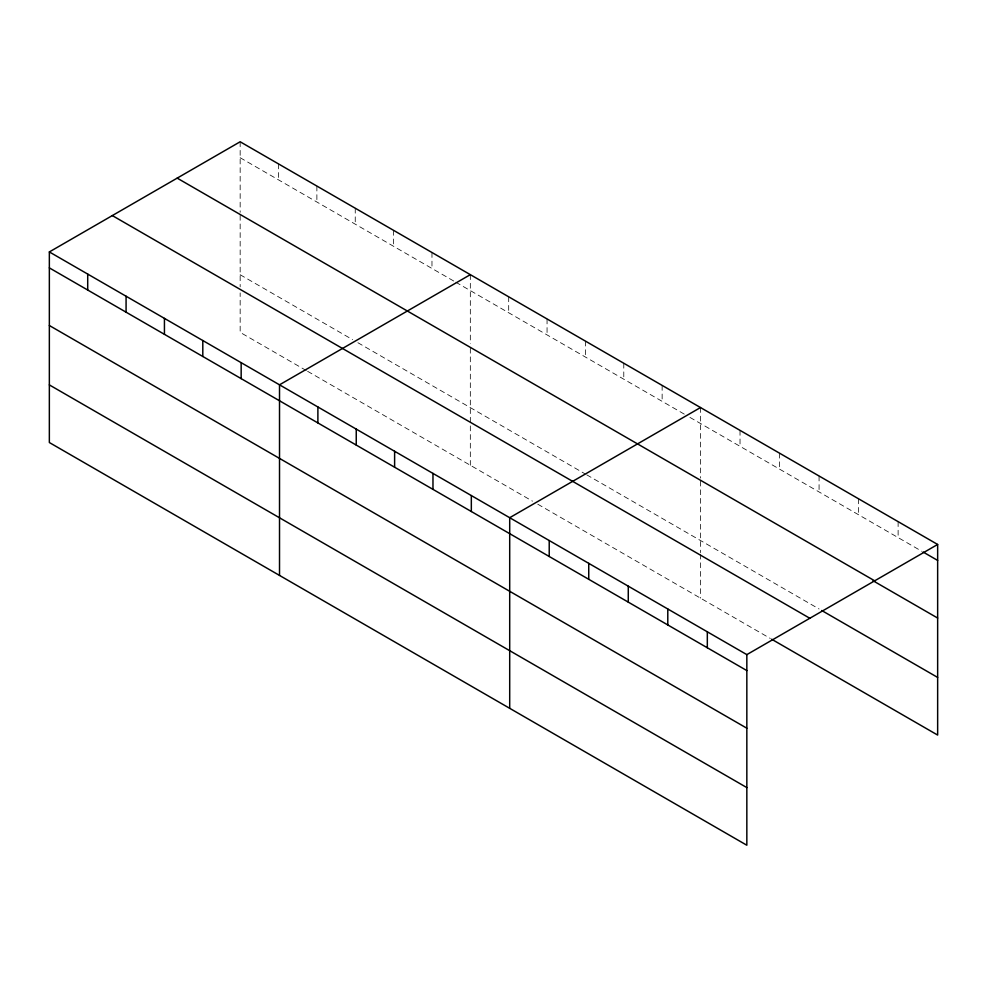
<?xml version="1.0" encoding="UTF-8"?>
<svg xmlns="http://www.w3.org/2000/svg" width="987" height="987" viewBox="0 0 987 987"><rect width="100%" height="100%" fill="white"/><g stroke="black" fill="none" stroke-linecap="round" stroke-linejoin="round"><path stroke-width="0.74" stroke-dasharray="4.93 3.7" d="M240.162 157.723L454.452 281.443M455.784 282.208L684.633 414.33M689.925 417.39L921.846 551.289M240.162 274.744L352.593 339.651M357.886 342.711L585.414 474.068M586.734 474.833L819.074 608.979M306.303 370.557L240.162 332.372L240.162 292.942M307.623 371.322L532.499 501.162M537.792 504.209L770.329 638.466M898.121 521.642L898.121 537.594M858.604 498.83L858.604 514.77M819.074 476.005L819.074 491.958M779.557 453.181L779.557 469.133M740.028 430.369L740.028 446.321M700.499 407.545L700.499 478.103M700.499 481.138L700.499 552.646M700.499 554.163L700.499 598.147M662.141 385.399L662.141 401.351M623.784 363.253L623.784 379.205M585.414 341.107L585.414 357.047M547.057 318.961L547.057 334.901M508.687 296.803L508.687 312.756M470.33 274.657L470.33 343.698M470.33 348.251L470.33 465.259M431.973 252.512L431.973 268.464M393.603 230.366L393.603 246.318M355.246 208.22L355.246 224.16M316.876 186.062L316.876 202.014M278.519 163.916L278.519 179.868M240.162 141.77L240.162 212.316M240.162 215.351L240.162 286.872"/><path stroke-width="1.48" d="M49.35 251.932L746.838 654.628L746.838 845.23L49.35 442.534L49.35 251.932L240.162 141.77L937.65 544.466L937.65 735.068L771.649 639.231M470.33 274.657L279.518 384.819L279.518 575.421M700.499 407.545L509.699 517.706L509.699 708.308M746.838 654.628L937.65 544.466M923.153 552.041L937.65 560.419M177.191 178.129L874.679 580.812M873.088 580.775L937.65 618.047M821.715 610.497L937.65 677.427M112.321 215.573L809.809 618.269M49.35 267.884L746.838 670.58M49.35 325.513L746.838 728.209M49.35 384.905L746.838 787.589M707.321 631.803L707.321 647.756M667.792 608.991L667.792 624.931M628.275 586.167L628.275 602.119M588.745 563.343L588.745 579.295M549.216 540.531L549.216 556.483M471.33 495.56L471.33 511.513M432.972 473.415L432.972 489.367M394.615 451.269L394.615 467.209M356.245 429.123L356.245 445.063M317.888 406.965L317.888 422.917M241.161 362.673L241.161 378.626M202.804 340.527L202.804 356.467M164.434 318.382L164.434 334.322M126.077 296.223L126.077 312.176M87.707 274.078L87.707 290.03"/></g></svg>
